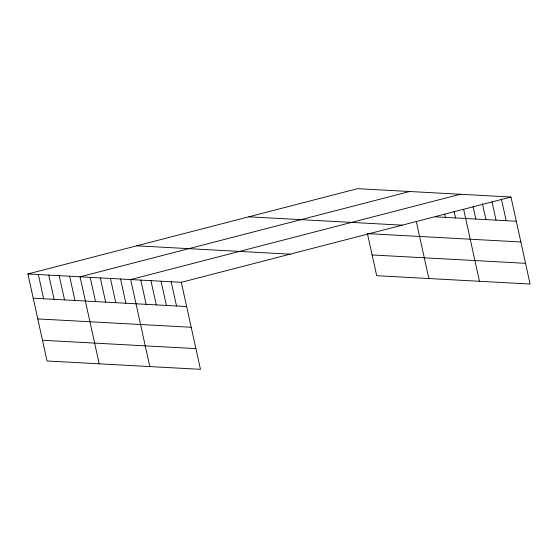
<?xml version="1.0" encoding="UTF-8"?>
<svg xmlns="http://www.w3.org/2000/svg" width="558" height="558" viewBox="0 0 558 558"><rect width="100%" height="100%" fill="white"/><g stroke="black" fill="none" stroke-linecap="round" stroke-linejoin="round"><path stroke-width="0.84" d="M27.9 273.957L181.315 282.313L200.448 369.333L47.032 360.977L27.9 273.957L357.552 188.667L510.968 197.023L530.1 284.043L376.685 275.687L367.436 233.621L520.851 241.97M409.718 191.506L80.059 276.803L99.191 363.823M460.343 194.261L130.684 279.558L149.816 366.578M181.315 282.313L510.968 197.023M435.296 216.839L516.296 221.254M248.77 216.811L402.179 225.167M372.13 254.964L525.545 263.32M136.689 245.813L290.097 254.169M33.229 298.195L186.637 306.544M37.784 318.911L191.199 327.267M42.478 340.261L195.886 348.617M501.391 198.976L506.169 220.703M492.003 201.766L496.048 220.152M482.426 203.726L485.92 219.601M473.038 206.516L475.793 219.05M463.649 209.306L479.475 281.281M454.072 211.259L455.544 217.948M444.684 214.049L445.417 217.39M416.317 221.54L428.851 278.526M171.187 281.762L176.516 305.993M161.06 281.211L166.389 305.442M150.939 280.66L156.268 304.891M140.811 280.109L146.14 304.34M120.563 279.007L125.892 303.238M110.435 278.456L115.764 302.687M100.307 277.905L105.636 302.136M90.187 277.354L95.516 301.585M69.631 276.231L74.953 300.462M59.197 275.666L64.526 299.897M48.762 275.094L54.091 299.325M38.335 274.529L43.657 298.76"/></g></svg>
